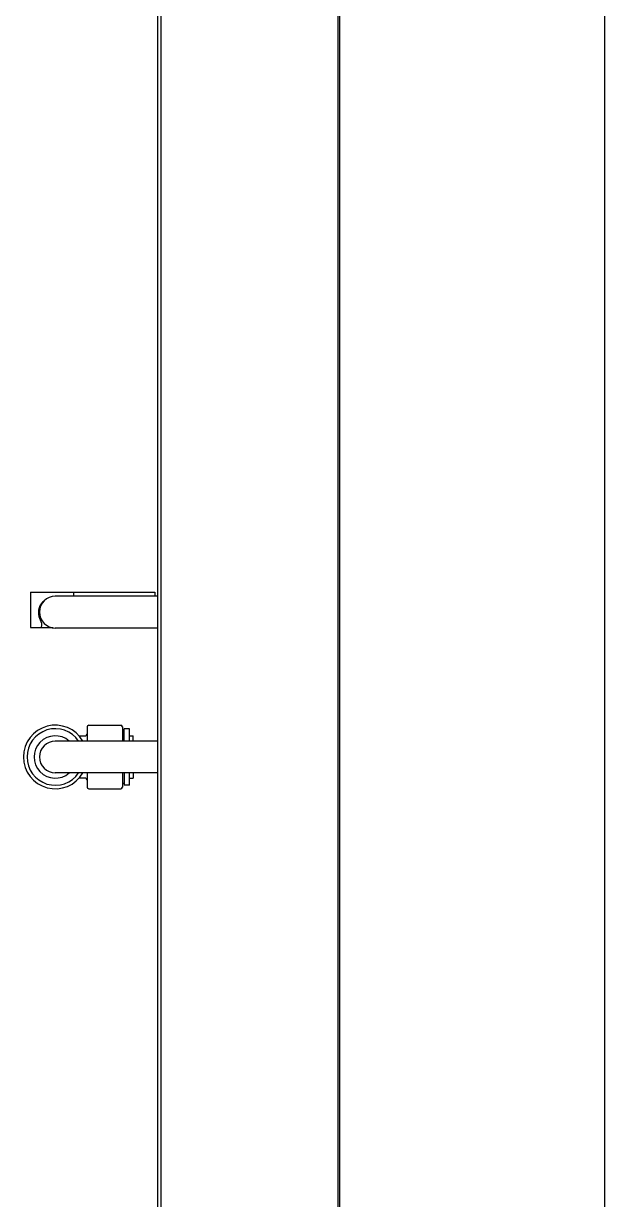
# Model space of a CAD drawing. Header units: millimetres. Extents: x 2355 to 9028, y 2010 to 7655.
# Drawn here: x 5846.3 to 6010.7, y 4725.2 to 5058 of the extents above; entities that cross this region are included whole.
import ezdxf

# ---------------------------------------------------------------- set-up
doc = ezdxf.new("R2010")
doc.units = ezdxf.units.MM
doc.header["$LTSCALE"] = 739.2
doc.layers.get('0').update_dxf_attribs({"linetype": 'CONTINUOUS'})
doc.layers.add('ASSI', color=7, linetype='CONTINUOUS')
doc.layers.add('GEOM', color=7, linetype='CONTINUOUS')

msp = doc.modelspace()

# ---------------------------------------------------------------- linework, layer by layer
at = {"color": 7, "linetype": 'Continuous'}
for p, q in [((5885.22, 5688.12), (5885.22, 4053.12)), ((6010.72, 5521.12), (6010.72, 4335.12)), ((5935.22, 5520.12), (5935.22, 4053.12)), ((5864.32, 4858.92), (5864.32, 4854.92)), ((5874.32, 4858.92), (5874.32, 4854.92)), ((5862, 4856.42), (5863.82, 4856.42)), ((5874.82, 4857.92), (5874.32, 4857.92)), ((5874.82, 4854.92), (5874.82, 4858.42)), ((5876.32, 4858.42), (5874.82, 4858.42)), ((5876.32, 4854.92), (5876.32, 4858.42)), ((5864.32, 4845.92), (5864.32, 4841.92)), ((5874.32, 4845.92), (5874.32, 4841.92)), ((5874.82, 4845.92), (5874.82, 4842.42)), ((5876.32, 4842.42), (5876.32, 4845.92)), ((5863.82, 4844.42), (5862, 4844.42)), ((5874.82, 4842.92), (5874.32, 4842.92)), ((5876.32, 4842.42), (5874.82, 4842.42))]:
    msp.add_line(p, q, dxfattribs=at)
for centre, radius, start, end in [((5855.32, 4850.42), 9, 30.0188, 329.981), ((5864.82, 4858.92), 0.5, 90, 180), ((5873.82, 4858.92), 0.5, 360, 90), ((5855.32, 4850.42), 8, 34.354, 325.646), ((5863.82, 4856.92), 0.5, 270, 360), ((5863.82, 4843.92), 0.5, 0, 90), ((5864.82, 4841.92), 0.5, 180, 270), ((5873.82, 4841.92), 0.5, 270, 0)]:
    msp.add_arc(centre, radius, start, end, dxfattribs=at)
at = {"layer": 'ASSI', "color": 7, "linetype": 'Continuous'}
for p, q in [((5848.32, 4897.02), (5848.32, 4887.02)), ((5848.32, 4897.02), (5883.44, 4897.02)), ((5860.57, 4895.92), (5860.57, 4897.02)), ((5883.44, 4897.02), (5883.44, 4895.92)), ((5864.82, 4859.42), (5873.82, 4859.42)), ((5876.32, 4856.42), (5877.32, 4856.42)), ((5877.32, 4854.92), (5877.32, 4856.42)), ((5877.32, 4845.92), (5877.32, 4844.42)), ((5876.32, 4844.42), (5877.32, 4844.42)), ((5864.82, 4841.42), (5873.82, 4841.42))]:
    msp.add_line(p, q, dxfattribs=at)
for centre, radius, start, end in [((5854.44, 4891.42), 3.9, 124.1001, 200), ((5855.32, 4850.42), 6, 48.8549, 311.1451)]:
    msp.add_arc(centre, radius, start, end, dxfattribs=at)
at = {"layer": 'GEOM', "color": 7, "linetype": 'Continuous'}
for p, q in [((5935.72, 5692.12), (5935.72, 4226.12)), ((5884.22, 4895.92), (5855.32, 4895.92)), ((5851.46, 4888.2), (5850.78, 4890.08)), ((5848.32, 4887.02), (5854.69, 4887.02)), ((5851.39, 4887.02), (5851.51, 4887.7)), ((5884.22, 4886.92), (5855.32, 4886.92)), ((5884.22, 4854.92), (5855.32, 4854.92)), ((5884.22, 4845.92), (5855.32, 4845.92))]:
    msp.add_line(p, q, dxfattribs=at)
at = {"layer": 'GEOM', "linetype": 'Continuous'}
msp.add_line((5884.22, 5687.52), (5884.22, 4025.22), dxfattribs=at)
at = {"layer": 'GEOM', "color": 7, "linetype": 'Continuous'}
for centre, radius, start, end in [((5855.32, 4891.42), 4.5, 90, 270), ((5850.52, 4887.86), 1, 350.4568, 20), ((5855.32, 4850.42), 4.5, 90, 270)]:
    msp.add_arc(centre, radius, start, end, dxfattribs=at)

doc.saveas('drawing.dxf')
